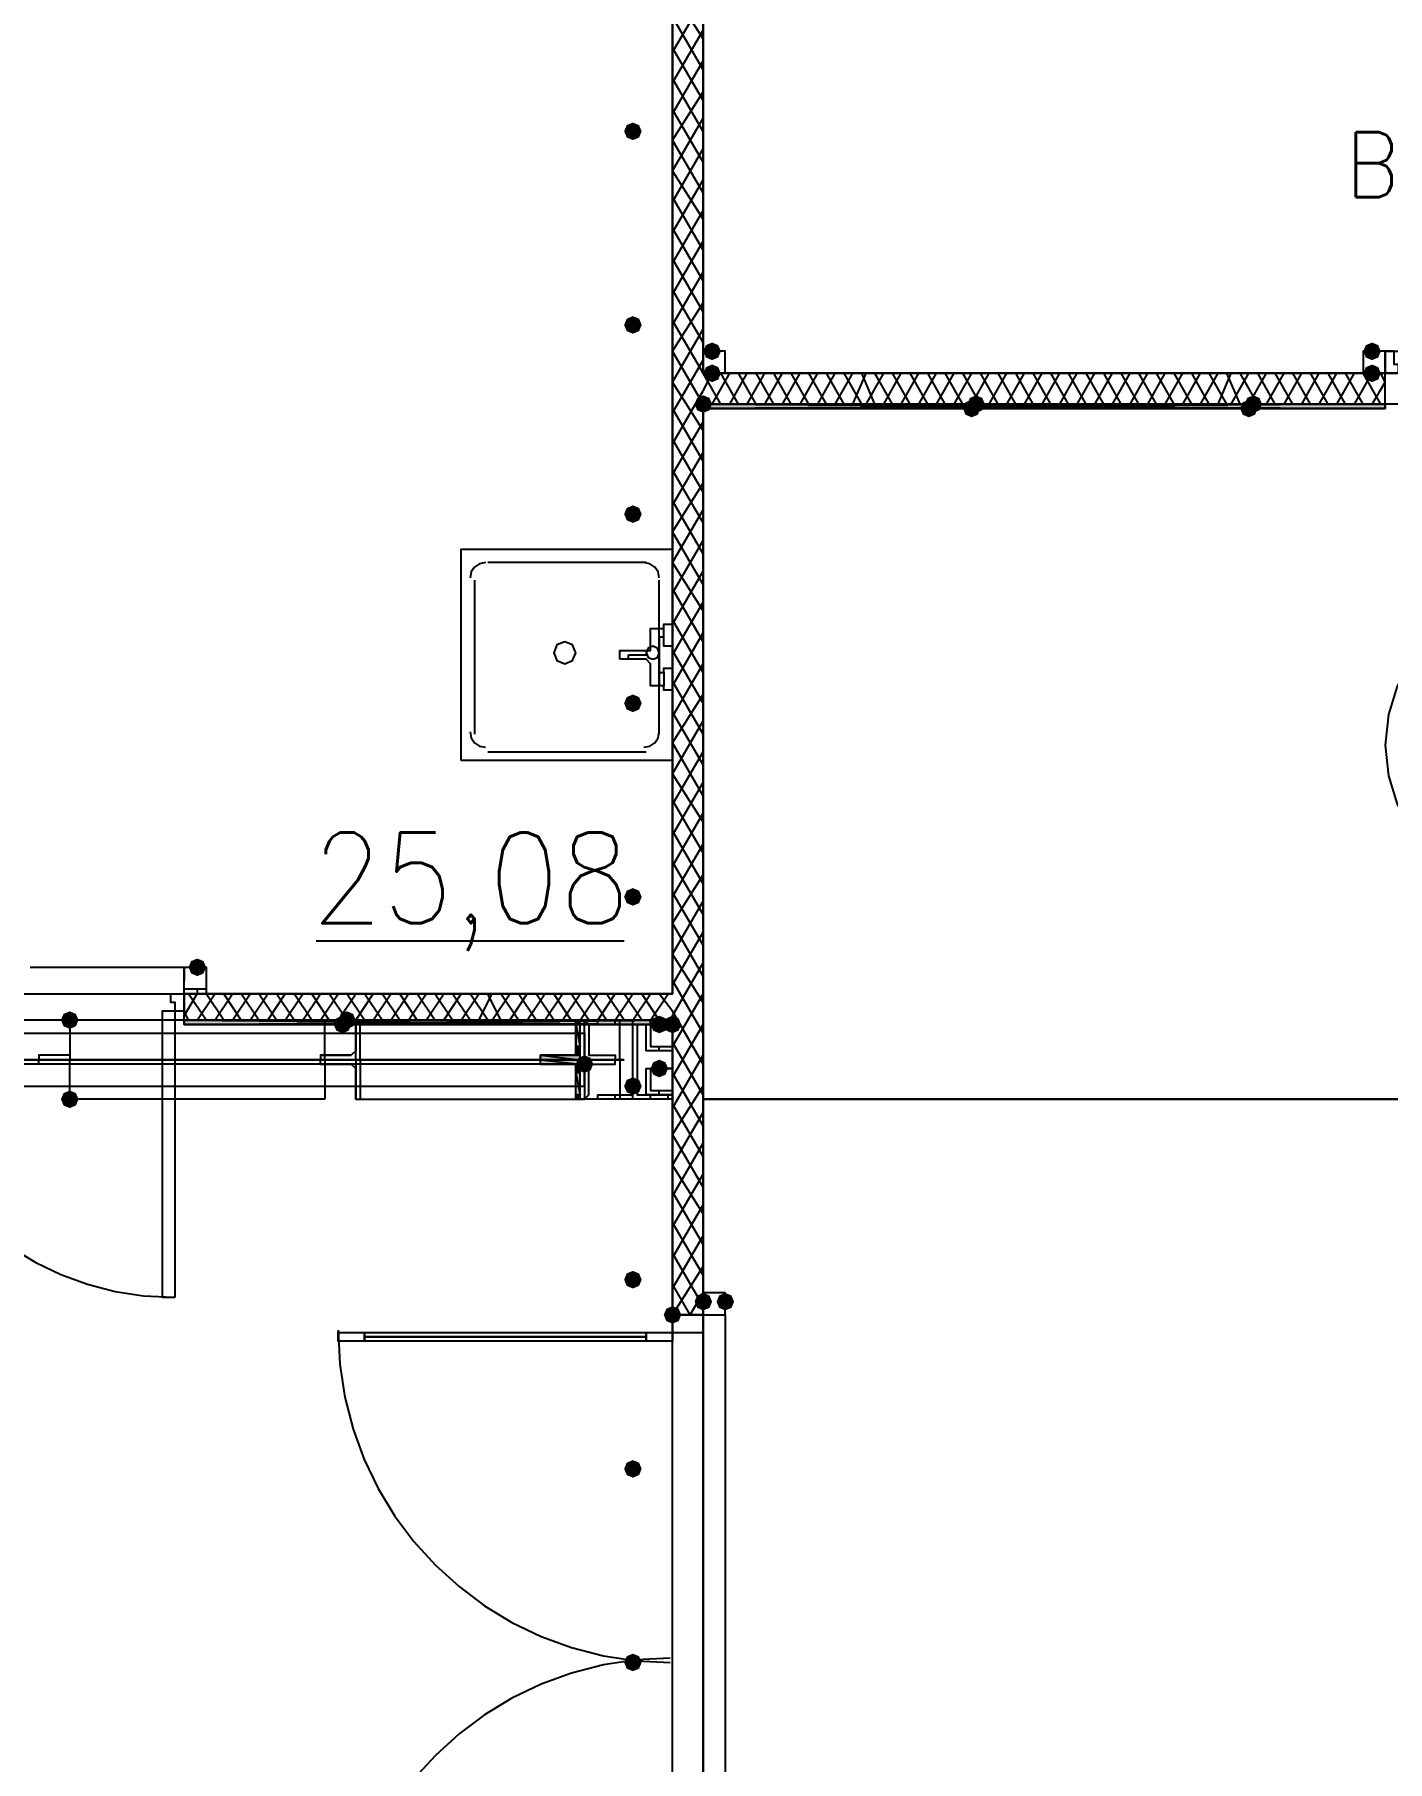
# Model space of a CAD drawing. Header units: millimetres. Extents: x 0 to 420, y 0 to 297.
# Drawn here: x 110.66 to 123.68, y 162.92 to 179.54 of the extents above; entities that cross this region are included whole.
import ezdxf

# ---------------------------------------------------------------- set-up
doc = ezdxf.new("R2010")
doc.units = ezdxf.units.MM
doc.layers.get('0').update_dxf_attribs({"linetype": 'CONTINUOUS'})
doc.styles.get("Standard").update_dxf_attribs({"font": 'STANDARD'})

msp = doc.modelspace()

# ---------------------------------------------------------------- hatches: boundary and pattern name
at = {"true_color": 0x000007}
for points in [[(116.501333, 178.604333), (116.476463, 178.544537), (116.416667, 178.519667), (116.356871, 178.544537), (116.332, 178.604333), (116.356871, 178.664129), (116.416667, 178.689), (116.476462, 178.664129)], [(116.501333, 176.741667), (116.476463, 176.681871), (116.416667, 176.657), (116.356871, 176.681871), (116.332, 176.741667), (116.356871, 176.801462), (116.416667, 176.826333), (116.476462, 176.801463)], [(117.263333, 176.487667), (117.238463, 176.427871), (117.178667, 176.403), (117.118871, 176.427871), (117.094, 176.487667), (117.118871, 176.547462), (117.178667, 176.572333), (117.238462, 176.547463)], [(123.613333, 176.487667), (123.588462, 176.427871), (123.528667, 176.403), (123.468871, 176.427871), (123.444, 176.487667), (123.468871, 176.547462), (123.528667, 176.572333), (123.588462, 176.547463)], [(117.263333, 176.276), (117.238463, 176.216204), (117.178667, 176.191333), (117.118871, 176.216204), (117.094, 176.276), (117.118871, 176.335796), (117.178667, 176.360667), (117.238462, 176.335796)], [(123.613333, 176.276), (123.588462, 176.216204), (123.528667, 176.191333), (123.468871, 176.216204), (123.444, 176.276), (123.468871, 176.335796), (123.528667, 176.360667), (123.588462, 176.335796)], [(117.178667, 175.979667), (117.153796, 175.919871), (117.094, 175.895), (117.034204, 175.919871), (117.009333, 175.979667), (117.034204, 176.039462), (117.094, 176.064333), (117.153796, 176.039463)], [(116.501333, 174.921333), (116.476463, 174.861537), (116.416667, 174.836667), (116.356871, 174.861537), (116.332, 174.921333), (116.356871, 174.981129), (116.416667, 175.006), (116.476462, 174.981129)], [(116.501333, 173.101), (116.476463, 173.041204), (116.416667, 173.016333), (116.356871, 173.041204), (116.332, 173.101), (116.356871, 173.160796), (116.416667, 173.185667), (116.476462, 173.160796)], [(116.501333, 171.238333), (116.476463, 171.178537), (116.416667, 171.153667), (116.356871, 171.178537), (116.332, 171.238333), (116.356871, 171.298129), (116.416667, 171.323), (116.476462, 171.298129)], [(112.310333, 170.561), (112.285463, 170.501204), (112.225667, 170.476333), (112.165871, 170.501204), (112.141, 170.561), (112.165871, 170.620796), (112.225667, 170.645667), (112.285462, 170.620796)], [(111.082667, 170.053), (111.057796, 169.993204), (110.998, 169.968333), (110.938204, 169.993204), (110.913333, 170.053), (110.938204, 170.112796), (110.998, 170.137667), (111.057796, 170.112796)], [(116.755333, 170.010667), (116.730463, 169.950871), (116.670667, 169.926), (116.610871, 169.950871), (116.586, 170.010667), (116.610871, 170.070462), (116.670667, 170.095333), (116.730462, 170.070463)], [(116.035667, 169.629667), (116.010796, 169.569871), (115.951, 169.545), (115.891204, 169.569871), (115.866333, 169.629667), (115.891204, 169.689462), (115.951, 169.714333), (116.010796, 169.689463)], [(116.755333, 169.587333), (116.730463, 169.527537), (116.670667, 169.502667), (116.610871, 169.527537), (116.586, 169.587333), (116.610871, 169.647129), (116.670667, 169.672), (116.730462, 169.647129)], [(116.501333, 169.418), (116.476463, 169.358204), (116.416667, 169.333333), (116.356871, 169.358204), (116.332, 169.418), (116.356871, 169.477796), (116.416667, 169.502667), (116.476462, 169.477796)], [(111.082667, 169.291), (111.057796, 169.231204), (110.998, 169.206333), (110.938204, 169.231204), (110.913333, 169.291), (110.938204, 169.350796), (110.998, 169.375667), (111.057796, 169.350796)], [(116.501333, 167.555333), (116.476463, 167.495537), (116.416667, 167.470667), (116.356871, 167.495537), (116.332, 167.555333), (116.356871, 167.615129), (116.416667, 167.64), (116.476462, 167.615129)], [(117.178667, 167.343667), (117.153796, 167.283871), (117.094, 167.259), (117.034204, 167.283871), (117.009333, 167.343667), (117.034204, 167.403462), (117.094, 167.428333), (117.153796, 167.403463)], [(117.390333, 167.343667), (117.365463, 167.283871), (117.305667, 167.259), (117.245871, 167.283871), (117.221, 167.343667), (117.245871, 167.403462), (117.305667, 167.428333), (117.365462, 167.403463)], [(116.882333, 167.216667), (116.857463, 167.156871), (116.797667, 167.132), (116.737871, 167.156871), (116.713, 167.216667), (116.737871, 167.276462), (116.797667, 167.301333), (116.857462, 167.276463)], [(116.501333, 165.735), (116.476463, 165.675204), (116.416667, 165.650333), (116.356871, 165.675204), (116.332, 165.735), (116.356871, 165.794796), (116.416667, 165.819667), (116.476462, 165.794796)], [(116.501333, 163.872333), (116.476463, 163.812537), (116.416667, 163.787667), (116.356871, 163.812537), (116.332, 163.872333), (116.356871, 163.932129), (116.416667, 163.957), (116.476462, 163.932129)]]:
    msp.add_hatch(color=0, dxfattribs=at).paths.add_polyline_path(points, flags=0)
at = {"true_color": 0x0000fe}
for points in [[(117.178667, 175.979667), (117.153796, 175.919871), (117.094, 175.895), (117.034204, 175.919871), (117.009333, 175.979667), (117.034204, 176.039462), (117.094, 176.064333), (117.153796, 176.039463)], [(117.178667, 175.979667), (117.153796, 175.919871), (117.094, 175.895), (117.034204, 175.919871), (117.009333, 175.979667), (117.034204, 176.039462), (117.094, 176.064333), (117.153796, 176.039463)], [(119.761, 175.937333), (119.736129, 175.877537), (119.676333, 175.852667), (119.616537, 175.877537), (119.591667, 175.937333), (119.616537, 175.997129), (119.676333, 176.022), (119.736129, 175.997129)], [(119.803333, 175.979667), (119.778462, 175.919871), (119.718667, 175.895), (119.658871, 175.919871), (119.634, 175.979667), (119.658871, 176.039462), (119.718667, 176.064333), (119.778462, 176.039463)], [(122.428, 175.937333), (122.403129, 175.877537), (122.343333, 175.852667), (122.283538, 175.877537), (122.258667, 175.937333), (122.283537, 175.997129), (122.343333, 176.022), (122.403129, 175.997129)], [(122.470333, 175.979667), (122.445463, 175.919871), (122.385667, 175.895), (122.325871, 175.919871), (122.301, 175.979667), (122.325871, 176.039462), (122.385667, 176.064333), (122.445462, 176.039463)], [(113.707333, 170.010667), (113.682463, 169.950871), (113.622667, 169.926), (113.562871, 169.950871), (113.538, 170.010667), (113.562871, 170.070462), (113.622667, 170.095333), (113.682462, 170.070463)], [(113.749667, 170.053), (113.724796, 169.993204), (113.665, 169.968333), (113.605204, 169.993204), (113.580333, 170.053), (113.605204, 170.112796), (113.665, 170.137667), (113.724796, 170.112796)], [(116.882333, 170.010667), (116.857463, 169.950871), (116.797667, 169.926), (116.737871, 169.950871), (116.713, 170.010667), (116.737871, 170.070462), (116.797667, 170.095333), (116.857462, 170.070463)], [(116.882333, 170.010667), (116.857463, 169.950871), (116.797667, 169.926), (116.737871, 169.950871), (116.713, 170.010667), (116.737871, 170.070462), (116.797667, 170.095333), (116.857462, 170.070463)]]:
    msp.add_hatch(color=0, dxfattribs=at).paths.add_polyline_path(points, flags=0)
at = {"true_color": 0x000007}
h = msp.add_hatch(color=0, dxfattribs=at)
h.paths.add_polyline_path([(123.655667, 175.979667), (117.094, 175.979667), (123.655667, 175.937333)], flags=0)
h.paths.add_polyline_path([(117.094, 175.979667), (123.655667, 175.937333), (117.094, 175.937333)], flags=0)
h = msp.add_hatch(color=0, dxfattribs=at)
h.paths.add_polyline_path([(116.797667, 170.053), (112.098667, 170.053), (116.797667, 170.010667)], flags=0)
h.paths.add_polyline_path([(112.098667, 170.053), (116.797667, 170.010667), (112.098667, 170.010667)], flags=0)
at = {"true_color": 0x000062}
for points in [[(115.908667, 170.053), (115.866333, 170.053)], [(115.527667, 169.714333), (115.57, 169.714333)], [(115.824, 169.714333), (115.908667, 169.714333)], [(115.527667, 169.629667), (115.57, 169.629667)]]:
    msp.add_hatch(color=0, dxfattribs=at).paths.add_polyline_path(points, flags=0)
h = msp.add_hatch(color=0, dxfattribs=at)
h.paths.add_polyline_path([(115.908667, 170.053), (115.866333, 170.053), (115.908667, 170.010667)], flags=0)
h.paths.add_polyline_path([(115.866333, 170.053), (115.908667, 170.010667), (115.866333, 170.010667)], flags=0)
h = msp.add_hatch(color=0, dxfattribs=at)
h.paths.add_polyline_path([(115.908667, 170.010667), (115.866333, 170.010667), (115.908667, 169.799)], flags=0)
h.paths.add_polyline_path([(115.866333, 170.010667), (115.908667, 169.799), (115.866333, 169.799)], flags=0)
h = msp.add_hatch(color=0, dxfattribs=at)
h.paths.add_polyline_path([(115.527667, 169.714333), (115.57, 169.714333)], flags=0)
h.paths.add_polyline_path([(115.57, 169.714333), (115.527667, 169.714333)], flags=0)
h = msp.add_hatch(color=0, dxfattribs=at)
h.paths.add_polyline_path([(115.527667, 169.714333), (115.908667, 169.714333)], flags=0)
h.paths.add_polyline_path([(115.908667, 169.714333), (115.527667, 169.714333)], flags=0)
h.paths.add_polyline_path([(115.908667, 169.714333), (115.527667, 169.714333)], flags=0)
h.paths.add_polyline_path([(115.527667, 169.714333), (115.908667, 169.714333)], flags=0)
h.paths.add_polyline_path([(115.908667, 169.714333), (115.527667, 169.714333)], flags=0)
h.paths.add_polyline_path([(115.908667, 169.714333), (115.527667, 169.714333)], flags=0)
h = msp.add_hatch(color=0, dxfattribs=at)
h.paths.add_polyline_path([(115.908667, 169.714333), (115.527667, 169.714333), (115.908667, 169.672)], flags=0)
h.paths.add_polyline_path([(115.527667, 169.714333), (115.908667, 169.672), (115.527667, 169.672)], flags=0)
h.paths.add_polyline_path([(115.908667, 169.672), (115.527667, 169.672)], flags=0)
h.paths.add_polyline_path([(115.527667, 169.672), (115.908667, 169.672)], flags=0)
h.paths.add_polyline_path([(115.908667, 169.672), (115.527667, 169.672)], flags=0)
h.paths.add_polyline_path([(115.908667, 169.672), (115.527667, 169.672)], flags=0)
h = msp.add_hatch(color=0, dxfattribs=at)
h.paths.add_polyline_path([(115.527667, 169.672), (115.908667, 169.672)], flags=0)
h.paths.add_polyline_path([(115.908667, 169.672), (115.527667, 169.672)], flags=0)
h.paths.add_polyline_path([(115.908667, 169.672), (115.527667, 169.672)], flags=0)
h.paths.add_polyline_path([(115.527667, 169.672), (115.908667, 169.672)], flags=0)
h = msp.add_hatch(color=0, dxfattribs=at)
h.paths.add_polyline_path([(115.908667, 169.672), (115.527667, 169.672), (115.908667, 169.629667)], flags=0)
h.paths.add_polyline_path([(115.527667, 169.672), (115.908667, 169.629667), (115.527667, 169.629667)], flags=0)
h.paths.add_polyline_path([(115.908667, 169.629667), (115.527667, 169.629667)], flags=0)
h.paths.add_polyline_path([(115.527667, 169.629667), (115.908667, 169.629667)], flags=0)
h.paths.add_polyline_path([(115.908667, 169.629667), (115.527667, 169.629667)], flags=0)
h.paths.add_polyline_path([(115.908667, 169.629667), (115.527667, 169.629667)], flags=0)
h.paths.add_polyline_path([(115.527667, 169.629667), (115.908667, 169.629667)], flags=0)
h.paths.add_polyline_path([(115.908667, 169.629667), (115.527667, 169.629667)], flags=0)
h = msp.add_hatch(color=0, dxfattribs=at)
h.paths.add_polyline_path([(115.908667, 169.714333), (115.866333, 169.714333)], flags=0)
h.paths.add_polyline_path([(115.866333, 169.714333), (115.908667, 169.714333), (115.824, 169.714333)], flags=0)
h.paths.add_polyline_path([(115.908667, 169.714333), (115.824, 169.714333), (115.57, 169.714333)], flags=0)
h = msp.add_hatch(color=0, dxfattribs=at)
h.paths.add_polyline_path([(115.908667, 169.799), (115.866333, 169.799), (115.908667, 169.756667)], flags=0)
h.paths.add_polyline_path([(115.866333, 169.799), (115.908667, 169.756667), (115.866333, 169.756667)], flags=0)
h = msp.add_hatch(color=0, dxfattribs=at)
h.paths.add_polyline_path([(115.908667, 169.756667), (115.866333, 169.756667), (115.908667, 169.714333)], flags=0)
h.paths.add_polyline_path([(115.866333, 169.756667), (115.908667, 169.714333), (115.866333, 169.714333)], flags=0)
h.paths.add_polyline_path([(115.908667, 169.714333), (115.866333, 169.714333)], flags=0)
h.paths.add_polyline_path([(115.866333, 169.714333), (115.908667, 169.714333)], flags=0)
h.paths.add_polyline_path([(115.908667, 169.714333), (115.866333, 169.714333)], flags=0)
h.paths.add_polyline_path([(115.908667, 169.714333), (115.866333, 169.714333)], flags=0)
h = msp.add_hatch(color=0, dxfattribs=at)
h.paths.add_polyline_path([(115.527667, 169.629667), (115.57, 169.629667)], flags=0)
h.paths.add_polyline_path([(115.57, 169.629667), (115.527667, 169.629667)], flags=0)
h = msp.add_hatch(color=0, dxfattribs=at)
h.paths.add_polyline_path([(115.908667, 169.629667), (115.57, 169.629667)], flags=0)
h.paths.add_polyline_path([(115.57, 169.629667), (115.908667, 169.629667), (115.824, 169.629667)], flags=0)
h = msp.add_hatch(color=0, dxfattribs=at)
h.paths.add_polyline_path([(115.908667, 169.629667), (115.824, 169.629667)], flags=0)
h.paths.add_polyline_path([(115.824, 169.629667), (115.908667, 169.629667), (115.866333, 169.629667)], flags=0)
h.paths.add_polyline_path([(115.908667, 169.629667), (115.866333, 169.629667)], flags=0)
h.paths.add_polyline_path([(115.866333, 169.629667), (115.908667, 169.629667)], flags=0)
h.paths.add_polyline_path([(115.908667, 169.629667), (115.866333, 169.629667)], flags=0)
h.paths.add_polyline_path([(115.908667, 169.629667), (115.866333, 169.629667)], flags=0)
h = msp.add_hatch(color=0, dxfattribs=at)
h.paths.add_polyline_path([(115.908667, 169.629667), (115.866333, 169.629667), (115.908667, 169.587333)], flags=0)
h.paths.add_polyline_path([(115.866333, 169.629667), (115.908667, 169.587333), (115.866333, 169.587333)], flags=0)
h = msp.add_hatch(color=0, dxfattribs=at)
h.paths.add_polyline_path([(115.908667, 169.587333), (115.866333, 169.587333), (115.908667, 169.545)], flags=0)
h.paths.add_polyline_path([(115.866333, 169.587333), (115.908667, 169.545), (115.866333, 169.545)], flags=0)
h = msp.add_hatch(color=0, dxfattribs=at)
h.paths.add_polyline_path([(115.908667, 169.545), (115.866333, 169.545), (115.908667, 169.333333)], flags=0)
h.paths.add_polyline_path([(115.866333, 169.545), (115.908667, 169.333333), (115.866333, 169.333333)], flags=0)
h = msp.add_hatch(color=0, dxfattribs=at)
h.paths.add_polyline_path([(115.908667, 169.333333), (115.866333, 169.333333), (115.908667, 169.291)], flags=0)
h.paths.add_polyline_path([(115.866333, 169.333333), (115.908667, 169.291), (115.866333, 169.291)], flags=0)
h.paths.add_polyline_path([(115.908667, 169.291), (115.866333, 169.291)], flags=0)
h.paths.add_polyline_path([(115.866333, 169.291), (115.908667, 169.291)], flags=0)
h.paths.add_polyline_path([(115.908667, 169.291), (115.866333, 169.291)], flags=0)
h.paths.add_polyline_path([(115.908667, 169.291), (115.866333, 169.291)], flags=0)

# ---------------------------------------------------------------- linework, layer by layer
at = {"color": 0, "true_color": 0x000098}
msp.add_lwpolyline([(116.797667, 187.409667), (104.478667, 187.409667), (104.478667, 170.307), (116.797667, 170.307)], close=True, dxfattribs=at)
at = {"color": 0, "true_color": 0x000007}
for points in [[(116.797667, 187.409667), (116.797667, 170.307)], [(117.094, 176.276), (117.094, 187.409667)], [(117.094, 179.493333), (116.797667, 179.959)], [(116.797667, 179.366333), (117.094, 179.874333)], [(117.094, 179.197), (116.797667, 179.705)], [(116.797667, 179.07), (117.094, 179.578)], [(117.094, 178.900667), (116.797667, 179.408667)], [(116.797667, 178.773667), (117.094, 179.281667)], [(117.094, 178.604333), (116.797667, 179.112333)], [(116.797667, 178.519667), (117.094, 178.985333)], [(117.094, 178.308), (116.797667, 178.816)], [(116.797667, 178.223333), (117.094, 178.731333)], [(117.094, 178.011667), (116.797667, 178.519667)], [(116.797667, 177.927), (117.094, 178.435)], [(117.094, 177.757667), (116.797667, 178.223333)], [(116.797667, 177.630667), (117.094, 178.138667)], [(117.094, 177.461333), (116.797667, 177.969333)], [(116.797667, 177.334333), (117.094, 177.842333)], [(117.094, 177.165), (116.797667, 177.673)], [(116.797667, 177.038), (117.094, 177.546)], [(117.094, 176.868667), (116.797667, 177.376667)], [(116.797667, 176.741667), (117.094, 177.249667)], [(117.094, 176.572333), (116.797667, 177.080333)], [(116.797667, 176.487667), (117.094, 176.953333)], [(117.094, 176.276), (116.797667, 176.784)], [(116.797667, 176.191333), (117.094, 176.699333)], [(117.094, 175.979667), (116.797667, 176.487667)], [(123.655667, 176.403), (123.655667, 176.487667), (125.137333, 176.487667)], [(116.797667, 175.895), (117.094, 176.403)], [(125.137333, 176.276), (123.655667, 176.276), (123.655667, 176.403)], [(117.094, 175.725667), (116.797667, 176.191333)], [(117.094, 176.106667), (117.178667, 176.276)], [(117.263333, 175.979667), (117.094, 176.276)], [(123.655667, 176.276), (117.094, 176.276)], [(117.178667, 175.979667), (117.348, 176.276)], [(117.432667, 175.979667), (117.263333, 176.276)], [(117.348, 175.979667), (117.517333, 176.276)], [(117.602, 175.979667), (117.432667, 176.276)], [(117.517333, 175.979667), (117.686667, 176.276)], [(117.771333, 175.979667), (117.602, 176.276)], [(117.686667, 175.979667), (117.856, 176.276)], [(117.940667, 175.979667), (117.771333, 176.276)], [(117.856, 175.979667), (118.025333, 176.276)], [(118.11, 175.979667), (117.940667, 176.276)], [(118.025333, 175.979667), (118.194667, 176.276)], [(118.279333, 175.979667), (118.11, 176.276)], [(118.194667, 175.979667), (118.364, 176.276)], [(118.448667, 175.979667), (118.279333, 176.276)], [(118.364, 175.979667), (118.533333, 176.276)], [(118.618, 175.979667), (118.448667, 176.276)], [(118.533333, 175.979667), (118.660333, 176.276)], [(118.745, 175.979667), (118.618, 176.276)], [(118.660333, 175.979667), (118.829667, 176.276)], [(118.914333, 175.979667), (118.745, 176.276)], [(118.829667, 175.979667), (118.999, 176.276)], [(119.083667, 175.979667), (118.914333, 176.276)], [(118.999, 175.979667), (119.168333, 176.276)], [(119.253, 175.979667), (119.083667, 176.276)], [(119.168333, 175.979667), (119.337667, 176.276)], [(119.422333, 175.979667), (119.253, 176.276)], [(119.337667, 175.979667), (119.507, 176.276)], [(119.591667, 175.979667), (119.422333, 176.276)], [(119.507, 175.979667), (119.676333, 176.276)], [(119.761, 175.979667), (119.591667, 176.276)], [(119.676333, 175.979667), (119.845667, 176.276)], [(119.930333, 175.979667), (119.761, 176.276)], [(119.845667, 175.979667), (120.015, 176.276)], [(120.099667, 175.979667), (119.930333, 176.276)], [(120.015, 175.979667), (120.184333, 176.276)], [(120.269, 175.979667), (120.099667, 176.276)], [(120.184333, 175.979667), (120.353667, 176.276)], [(120.438333, 175.979667), (120.269, 176.276)], [(120.353667, 175.979667), (120.523, 176.276)], [(120.607667, 175.979667), (120.438333, 176.276)], [(120.523, 175.979667), (120.692333, 176.276)], [(120.777, 175.979667), (120.607667, 176.276)], [(120.692333, 175.979667), (120.861667, 176.276)], [(120.946333, 175.979667), (120.777, 176.276)], [(120.861667, 175.979667), (121.031, 176.276)], [(121.115667, 175.979667), (120.946333, 176.276)], [(121.031, 175.979667), (121.200333, 176.276)], [(121.285, 175.979667), (121.115667, 176.276)], [(121.200333, 175.979667), (121.369667, 176.276)], [(121.454333, 175.979667), (121.285, 176.276)], [(121.369667, 175.979667), (121.539, 176.276)], [(121.623667, 175.979667), (121.454333, 176.276)], [(121.539, 175.979667), (121.708333, 176.276)], [(121.793, 175.979667), (121.623667, 176.276)], [(121.708333, 175.979667), (121.877667, 176.276)], [(121.962333, 175.979667), (121.793, 176.276)], [(121.877667, 175.979667), (122.047, 176.276)], [(122.131667, 175.979667), (121.962333, 176.276)], [(122.047, 175.979667), (122.174, 176.276)], [(122.258667, 175.979667), (122.131667, 176.276)], [(122.174, 175.979667), (122.343333, 176.276)], [(122.428, 175.979667), (122.258667, 176.276)], [(122.343333, 175.979667), (122.512667, 176.276)], [(122.597333, 175.979667), (122.428, 176.276)], [(122.512667, 175.979667), (122.682, 176.276)], [(122.766667, 175.979667), (122.597333, 176.276)], [(122.682, 175.979667), (122.851333, 176.276)], [(122.936, 175.979667), (122.766667, 176.276)], [(122.851333, 175.979667), (123.020667, 176.276)], [(123.105333, 175.979667), (122.936, 176.276)], [(123.020667, 175.979667), (123.19, 176.276)], [(123.274667, 175.979667), (123.105333, 176.276)], [(123.19, 175.979667), (123.359333, 176.276)], [(123.444, 175.979667), (123.274667, 176.276)], [(123.359333, 175.979667), (123.528667, 176.276)], [(123.613333, 175.979667), (123.444, 176.276)], [(123.528667, 175.979667), (123.655667, 176.191333)], [(123.655667, 176.191333), (123.613333, 176.276)], [(123.655667, 175.979667), (123.655667, 176.276)], [(123.655667, 175.979667), (123.655667, 176.276)], [(116.797667, 175.598667), (117.094, 176.106667)], [(123.655667, 175.979667), (117.094, 175.979667), (123.655667, 175.979667), (117.094, 175.937333)], [(117.094, 167.216667), (117.094, 175.979667)], [(117.094, 175.979667), (123.655667, 175.979667)], [(117.094, 175.429333), (116.797667, 175.937333)], [(116.797667, 175.302333), (117.094, 175.810333)], [(117.094, 175.133), (116.797667, 175.641)], [(116.797667, 175.006), (117.094, 175.514)], [(117.094, 174.836667), (116.797667, 175.344667)], [(116.797667, 174.752), (117.094, 175.217667)], [(117.094, 174.540333), (116.797667, 175.048333)], [(116.797667, 174.455667), (117.094, 174.963667)], [(117.094, 174.244), (116.797667, 174.752)], [(116.797667, 174.159333), (117.094, 174.667333)], [(114.9985, 174.455667), (114.940827, 174.444023), (114.89373, 174.41227), (114.861977, 174.365173), (114.850333, 174.3075)], [(116.543667, 174.455667), (115.019667, 174.455667)], [(116.670667, 174.3075), (116.659023, 174.365173), (116.62727, 174.41227), (116.580173, 174.444023), (116.5225, 174.455667)], [(117.094, 173.99), (116.797667, 174.455667)], [(116.797667, 173.863), (117.094, 174.371)], [(114.892667, 174.286333), (114.892667, 172.804667)], [(116.670667, 172.804667), (116.670667, 174.286333)], [(117.094, 173.693667), (116.797667, 174.201667)], [(126.576667, 172.698833), (126.546995, 172.993175), (126.461893, 173.267326), (126.327236, 173.515413), (126.148896, 173.731563), (125.932746, 173.909903), (125.684659, 174.04456), (125.410508, 174.129661), (125.116167, 174.159333), (124.821825, 174.129661), (124.547674, 174.04456), (124.299587, 173.909903), (124.083437, 173.731563), (123.905097, 173.515413), (123.77044, 173.267326), (123.685339, 172.993175), (123.655667, 172.698833)], [(116.797667, 173.566667), (117.094, 174.074667)], [(116.670667, 173.736), (116.670667, 173.820667)], [(116.713, 173.736), (116.713, 173.820667)], [(117.094, 173.397333), (116.797667, 173.905333)], [(116.797667, 173.270333), (117.094, 173.778333)], [(116.374333, 173.566667), (116.543667, 173.566667)], [(116.543667, 173.524333), (116.374333, 173.524333), (116.374333, 173.566667)], [(117.094, 173.101), (116.797667, 173.609)], [(116.797667, 172.974), (117.094, 173.482)], [(116.670667, 173.397333), (116.670667, 173.270333)], [(116.713, 173.397333), (116.713, 173.270333)], [(117.094, 172.804667), (116.797667, 173.312667)], [(116.797667, 172.72), (117.094, 173.185667)], [(117.094, 172.508333), (116.797667, 173.016333)], [(114.850333, 172.825833), (114.861977, 172.76816), (114.89373, 172.721064), (114.940827, 172.68931), (114.9985, 172.677667)], [(116.5225, 172.677667), (116.580173, 172.68931), (116.62727, 172.721064), (116.659023, 172.76816), (116.670667, 172.825833)], [(116.797667, 172.423667), (117.094, 172.931667)], [(117.094, 172.212), (116.797667, 172.72)], [(123.655667, 172.698833), (123.685339, 172.404492), (123.77044, 172.130341), (123.905097, 171.882254), (124.083437, 171.666104), (124.299587, 171.487764), (124.547674, 171.353107), (124.821825, 171.268005), (125.116167, 171.238333), (125.410508, 171.268005), (125.684659, 171.353107), (125.932746, 171.487764), (126.148896, 171.666104), (126.327236, 171.882254), (126.461893, 172.130341), (126.546995, 172.404492), (126.576667, 172.698833)], [(115.019667, 172.635333), (116.543667, 172.635333)], [(116.797667, 172.127333), (117.094, 172.635333)], [(117.094, 171.958), (116.797667, 172.423667)], [(116.797667, 171.831), (117.094, 172.339)], [(117.094, 171.661667), (116.797667, 172.169667)], [(116.797667, 171.534667), (117.094, 172.042667)], [(117.094, 171.365333), (116.797667, 171.873333)], [(116.797667, 171.238333), (117.094, 171.746333)], [(117.094, 171.069), (116.797667, 171.577)], [(116.797667, 170.984333), (117.094, 171.45)], [(117.094, 170.772667), (116.797667, 171.280667)], [(116.797667, 170.688), (117.094, 171.196)], [(117.094, 170.476333), (116.797667, 170.984333)], [(113.368667, 170.815), (116.332, 170.815)], [(116.797667, 170.391667), (117.094, 170.899667)], [(117.094, 170.222333), (116.797667, 170.688)], [(110.617, 170.561), (112.098667, 170.561), (112.310333, 170.561), (112.310333, 170.349333), (112.098667, 170.349333), (112.098667, 170.561), (112.310333, 170.561), (112.310333, 170.307), (112.098667, 170.307), (112.098667, 170.561), (112.098667, 170.434)], [(116.797667, 170.095333), (117.094, 170.603333)], [(110.617, 170.307), (112.098667, 170.307), (112.098667, 170.434)], [(112.225667, 170.349333), (112.225667, 170.307)], [(117.094, 169.926), (116.797667, 170.434)], [(109.22, 170.158833), (109.234316, 169.875327), (109.276334, 169.600011), (109.344661, 169.334278), (109.437903, 169.079521), (109.554666, 168.837136), (109.693556, 168.608516), (109.85318, 168.395054), (110.032144, 168.198144), (110.229054, 168.01918), (110.442516, 167.859556), (110.671136, 167.720666), (110.913521, 167.603903), (111.168278, 167.510661), (111.434011, 167.442334), (111.709327, 167.400316), (111.992833, 167.386)], [(112.098667, 170.095333), (112.225667, 170.307)], [(112.098667, 170.053), (112.098667, 170.137667), (112.098667, 170.307)], [(116.797667, 170.307), (112.098667, 170.307)], [(112.310333, 170.053), (112.141, 170.307)], [(112.225667, 170.053), (112.395, 170.307)], [(112.479667, 170.053), (112.310333, 170.307)], [(112.395, 170.053), (112.564333, 170.307)], [(112.649, 170.053), (112.479667, 170.307)], [(112.564333, 170.053), (112.733667, 170.307)], [(112.818333, 170.053), (112.649, 170.307)], [(112.733667, 170.053), (112.903, 170.307)], [(112.987667, 170.053), (112.818333, 170.307)], [(112.903, 170.053), (113.072333, 170.307)], [(113.157, 170.053), (112.987667, 170.307)], [(113.072333, 170.053), (113.241667, 170.307)], [(113.326333, 170.053), (113.157, 170.307)], [(113.241667, 170.053), (113.411, 170.307)], [(113.495667, 170.053), (113.326333, 170.307)], [(113.411, 170.053), (113.580333, 170.307)], [(113.665, 170.053), (113.495667, 170.307)], [(113.580333, 170.053), (113.749667, 170.307)], [(113.834333, 170.053), (113.665, 170.307)], [(113.749667, 170.053), (113.919, 170.307)], [(114.003667, 170.053), (113.834333, 170.307)], [(113.919, 170.053), (114.088333, 170.307)], [(114.173, 170.053), (114.003667, 170.307)], [(114.088333, 170.053), (114.257667, 170.307)], [(114.342333, 170.053), (114.173, 170.307)], [(114.257667, 170.053), (114.427, 170.307)], [(114.511667, 170.053), (114.342333, 170.307)], [(114.427, 170.053), (114.596333, 170.307)], [(114.681, 170.053), (114.511667, 170.307)], [(114.596333, 170.053), (114.765667, 170.307)], [(114.850333, 170.053), (114.681, 170.307)], [(114.765667, 170.053), (114.935, 170.307)], [(115.019667, 170.053), (114.850333, 170.307)], [(114.935, 170.053), (115.062, 170.307)], [(115.146667, 170.053), (115.019667, 170.307)], [(115.062, 170.053), (115.231333, 170.307)], [(115.316, 170.053), (115.146667, 170.307)], [(115.231333, 170.053), (115.400667, 170.307)], [(115.485333, 170.053), (115.316, 170.307)], [(115.400667, 170.053), (115.57, 170.307)], [(115.654667, 170.053), (115.485333, 170.307)], [(115.57, 170.053), (115.739333, 170.307)], [(115.824, 170.053), (115.654667, 170.307)], [(115.739333, 170.053), (115.908667, 170.307)], [(115.993333, 170.053), (115.824, 170.307)], [(115.908667, 170.053), (116.078, 170.307)], [(116.162667, 170.053), (115.993333, 170.307)], [(116.078, 170.053), (116.247333, 170.307)], [(116.332, 170.053), (116.162667, 170.307)], [(116.247333, 170.053), (116.416667, 170.307)], [(116.501333, 170.053), (116.332, 170.307)], [(116.416667, 170.053), (116.586, 170.307)], [(116.670667, 170.053), (116.501333, 170.307)], [(116.586, 170.053), (116.755333, 170.307)], [(116.797667, 170.137667), (116.670667, 170.307)], [(116.797667, 169.799), (117.094, 170.307)], [(110.998, 170.053), (110.998, 170.010667), (110.998, 169.756667), (110.998, 169.714333), (110.955667, 169.714333), (110.744, 169.714333), (110.701667, 169.714333), (110.701667, 169.672)], [(112.141, 170.053), (112.098667, 170.137667)], [(112.098667, 170.053), (112.098667, 170.137667)], [(112.098667, 170.010667), (116.797667, 170.010667), (112.098667, 170.010667), (116.797667, 170.053)], [(112.098667, 170.053), (116.797667, 170.053)], [(113.749667, 169.672), (113.749667, 170.053), (113.749667, 170.010667), (113.749667, 169.756667), (113.707333, 169.714333)], [(113.749667, 170.053), (115.908667, 170.053)], [(115.951, 169.672), (115.951, 170.053), (115.993333, 170.010667), (115.993333, 169.756667), (115.993333, 169.714333), (116.247333, 169.714333), (116.247333, 169.672), (115.951, 169.672), (113.792, 169.672), (113.792, 170.053), (115.951, 170.053)], [(115.908667, 169.672), (116.289667, 169.672), (116.289667, 170.053), (115.908667, 170.053)], [(116.078, 170.010667), (116.078, 170.053)], [(116.247333, 170.010667), (116.247333, 170.053)], [(116.416667, 169.291), (116.416667, 170.053)], [(116.586, 170.010667), (116.586, 170.053)], [(116.755333, 170.053), (116.797667, 170.095333)], [(116.755333, 170.010667), (116.755333, 170.053)], [(117.094, 169.629667), (116.797667, 170.137667)], [(116.797667, 170.053), (116.797667, 167.216667)], [(116.797667, 169.502667), (117.094, 170.010667)], [(105.325333, 169.926), (105.325333, 169.672), (105.325333, 169.714333), (105.325333, 169.926), (115.951, 169.926), (115.951, 169.672), (105.325333, 169.672), (105.325333, 169.714333)], [(117.094, 169.333333), (116.797667, 169.841333)], [(115.951, 169.629667), (115.951, 169.672), (115.951, 169.629667), (105.325333, 169.629667), (105.325333, 169.672), (115.951, 169.672)], [(110.701667, 169.672), (110.998, 169.672)], [(110.998, 169.291), (110.998, 169.333333), (110.998, 169.587333), (110.998, 169.629667), (110.955667, 169.629667), (110.744, 169.629667), (110.701667, 169.629667), (110.701667, 169.672)], [(110.701667, 169.672), (110.998, 169.672)], [(113.411, 169.714333), (113.411, 169.672)], [(113.411, 169.672), (113.749667, 169.672)], [(113.411, 169.629667), (113.411, 169.672)], [(113.411, 169.672), (113.749667, 169.672)], [(113.749667, 169.672), (113.749667, 169.291), (113.749667, 169.333333), (113.749667, 169.587333), (113.707333, 169.629667)], [(113.749667, 169.672), (115.908667, 169.672)], [(113.749667, 169.672), (115.908667, 169.672)], [(115.951, 169.672), (115.951, 169.291), (115.993333, 169.333333), (115.993333, 169.587333), (115.993333, 169.629667), (116.247333, 169.629667), (116.247333, 169.672), (115.951, 169.672), (113.792, 169.672), (113.792, 169.291), (115.951, 169.291)], [(115.527667, 169.714333), (115.824, 169.714333)], [(115.908667, 169.672), (116.289667, 169.672), (116.289667, 169.291), (115.908667, 169.291)], [(116.670667, 169.756667), (116.670667, 169.799)], [(116.797667, 169.206333), (117.094, 169.714333)], [(105.325333, 169.629667), (105.325333, 169.460333), (105.325333, 169.418), (115.951, 169.418), (115.951, 169.460333), (115.951, 169.629667), (115.951, 169.418)], [(115.527667, 169.629667), (115.824, 169.629667)], [(117.094, 169.037), (116.797667, 169.545)], [(116.078, 169.291), (116.078, 169.333333)], [(116.247333, 169.291), (116.247333, 169.333333)], [(116.586, 169.291), (116.586, 169.333333)], [(116.670667, 169.333333), (116.670667, 169.375667)], [(116.755333, 169.291), (116.755333, 169.333333)], [(116.797667, 168.952333), (117.094, 169.418)], [(113.749667, 169.291), (115.908667, 169.291)], [(117.094, 168.740667), (116.797667, 169.248667)], [(116.797667, 168.656), (117.094, 169.164)], [(117.094, 168.444333), (116.797667, 168.952333)], [(116.797667, 168.359667), (117.094, 168.867667)], [(117.094, 168.190333), (116.797667, 168.656)], [(116.797667, 168.063333), (117.094, 168.571333)], [(117.094, 167.894), (116.797667, 168.402)], [(116.797667, 167.767), (117.094, 168.275)], [(117.094, 167.597667), (116.797667, 168.105667)], [(116.797667, 167.470667), (117.094, 167.978667)], [(117.094, 167.301333), (116.797667, 167.809333)], [(116.797667, 167.216667), (117.094, 167.682333)], [(116.967, 167.216667), (116.797667, 167.513)], [(116.967, 167.216667), (117.094, 167.428333)], [(117.094, 167.216667), (116.797667, 167.216667)], [(117.094, 163.872333), (117.094, 167.216667), (117.178667, 167.216667)], [(117.178667, 167.216667), (117.305667, 167.216667), (117.305667, 163.872333)], [(113.580333, 167.0685), (113.596835, 166.741711), (113.645268, 166.424361), (113.724027, 166.118058), (113.831504, 165.824408), (113.966093, 165.545017), (114.126188, 165.281493), (114.310182, 165.035441), (114.516469, 164.808469), (114.743441, 164.602182), (114.989493, 164.418188), (115.253017, 164.258093), (115.532408, 164.123504), (115.826058, 164.016027), (116.132361, 163.937268), (116.449711, 163.888835), (116.7765, 163.872333)], [(113.834333, 167.005), (116.543667, 167.005)], [(116.7765, 163.914667), (116.449711, 163.898165), (116.132361, 163.849732), (115.826058, 163.770973), (115.532408, 163.663496), (115.253017, 163.528907), (114.989493, 163.368812), (114.743441, 163.184818), (114.516469, 162.978531), (114.310182, 162.751559), (114.126188, 162.505507), (113.966093, 162.241983), (113.831504, 161.962592), (113.724027, 161.668942), (113.645268, 161.362639), (113.596835, 161.045289), (113.580333, 160.7185)], [(117.178667, 160.528), (117.094, 160.528), (117.094, 163.872333)], [(117.305667, 163.872333), (117.305667, 160.528), (117.178667, 160.528)]]:
    msp.add_lwpolyline(points, dxfattribs=at)
for points in [[(133.688667, 176.276), (133.688667, 187.409667), (117.094, 187.409667), (117.094, 176.276)], [(117.094, 176.276), (117.305667, 176.276), (117.305667, 176.487667), (117.094, 176.487667), (117.094, 176.276), (117.305667, 176.276), (117.305667, 176.487667), (117.094, 176.487667)], [(123.444, 176.276), (123.655667, 176.276), (123.655667, 176.487667), (123.444, 176.487667), (123.444, 176.276), (123.655667, 176.276), (123.655667, 176.487667), (123.444, 176.487667)], [(123.782667, 176.276), (123.782667, 176.360667), (123.740333, 176.360667), (123.740333, 176.487667), (123.655667, 176.487667), (123.655667, 176.276)], [(123.655667, 175.979667), (117.094, 175.979667), (123.655667, 175.937333)], [(117.094, 175.979667), (123.655667, 175.937333), (117.094, 175.937333)], [(123.655667, 175.979667), (123.655667, 175.937333), (117.094, 175.937333), (117.094, 175.979667), (123.655667, 175.979667), (117.094, 175.979667), (117.094, 175.937333), (123.655667, 175.937333)], [(114.765667, 172.550667), (114.765667, 174.582667), (116.797667, 174.582667), (116.797667, 172.550667)], [(116.289667, 173.524333), (116.289667, 173.609), (116.416667, 173.609), (116.459, 173.609), (116.543667, 173.609), (116.586, 173.609), (116.586, 173.820667), (116.713, 173.820667), (116.713, 173.863), (116.797667, 173.863), (116.797667, 173.651333), (116.713, 173.651333), (116.713, 173.736), (116.670667, 173.736), (116.670667, 173.397333), (116.713, 173.397333), (116.713, 173.439667), (116.797667, 173.439667), (116.797667, 173.228), (116.713, 173.228), (116.713, 173.270333), (116.586, 173.270333), (116.586, 173.482), (116.543667, 173.524333)], [(115.866333, 173.587833), (115.835335, 173.662669), (115.7605, 173.693667), (115.685665, 173.662669), (115.654667, 173.587833), (115.685665, 173.512998), (115.7605, 173.482), (115.835335, 173.512998)], [(116.670667, 173.587833), (116.652068, 173.632735), (116.607167, 173.651333), (116.562265, 173.632735), (116.543667, 173.587833), (116.562265, 173.542932), (116.607167, 173.524333), (116.652068, 173.542932)], [(112.098667, 170.307), (112.098667, 170.137667), (112.014, 170.137667), (112.014, 170.222333), (111.971667, 170.222333), (111.971667, 170.307)], [(112.098667, 170.307), (112.098667, 170.137667)], [(113.453333, 170.053), (110.998, 170.053), (110.998, 169.672), (113.453333, 169.672)], [(112.014, 167.386), (112.014, 170.137667), (111.887, 170.137667), (111.887, 167.386)], [(116.797667, 170.053), (112.098667, 170.053), (116.797667, 170.010667)], [(112.098667, 170.053), (116.797667, 170.010667), (112.098667, 170.010667)], [(112.098667, 170.010667), (112.098667, 170.053), (116.797667, 170.053), (116.797667, 170.010667), (112.098667, 170.010667), (116.797667, 170.010667), (116.797667, 170.053), (112.098667, 170.053)], [(116.797667, 169.291), (116.078, 169.291), (116.078, 169.333333), (116.416667, 169.333333), (116.416667, 170.010667), (116.078, 170.010667), (116.078, 170.053), (116.797667, 170.053), (116.797667, 170.010667), (116.459, 170.010667), (116.459, 169.333333), (116.797667, 169.333333)], [(116.797667, 169.756667), (116.543667, 169.756667), (116.543667, 170.010667), (116.797667, 170.010667)], [(116.797667, 169.799), (116.797667, 170.010667), (116.586, 170.010667), (116.586, 169.799)], [(113.453333, 169.291), (110.998, 169.291), (110.998, 169.672), (113.453333, 169.672)], [(113.707333, 169.714333), (113.411, 169.714333)], [(116.332, 169.672), (115.612333, 169.672)], [(113.707333, 169.629667), (113.411, 169.629667)], [(116.797667, 169.333333), (116.543667, 169.333333), (116.543667, 169.587333), (116.797667, 169.587333)], [(116.797667, 169.375667), (116.797667, 169.587333), (116.586, 169.587333), (116.586, 169.375667)], [(117.305667, 167.216667), (117.305667, 167.428333), (117.094, 167.428333), (117.094, 167.216667), (117.305667, 167.216667), (117.305667, 167.428333), (117.094, 167.428333), (117.094, 167.216667)], [(117.094, 167.216667), (116.797667, 167.216667), (116.797667, 167.047333), (117.094, 167.047333)], [(116.797667, 167.216667), (117.094, 167.216667)], [(113.580333, 167.047333), (113.834333, 167.047333), (113.834333, 166.962667), (113.580333, 166.962667)], [(113.834333, 167.047333), (116.543667, 167.047333), (116.543667, 167.005), (113.834333, 167.005)], [(113.834333, 167.005), (116.543667, 167.005), (116.543667, 166.962667), (113.834333, 166.962667)], [(116.797667, 166.962667), (116.543667, 166.962667), (116.543667, 167.047333), (116.797667, 167.047333)]]:
    msp.add_lwpolyline(points, close=True, dxfattribs=at)
at = {"color": 0, "true_color": 0x0000ab}
msp.add_lwpolyline([(117.094, 169.291), (133.688667, 169.291), (133.688667, 175.979667), (117.094, 175.979667)], close=True, dxfattribs=at)
at = {"color": 0, "true_color": 0x000008}
for points in [[(116.797667, 157.734), (116.797667, 170.053), (104.478667, 170.053), (104.478667, 157.734)], [(238.548333, 158.453667), (238.548333, 169.291), (117.094, 169.291), (117.094, 158.453667)]]:
    msp.add_lwpolyline(points, close=True, dxfattribs=at)
at = {"color": 0, "true_color": 0x000062}
for points in [[(115.908667, 169.291), (115.908667, 169.672), (115.527667, 169.672), (115.908667, 169.672), (115.908667, 170.053)], [(115.908667, 170.053), (115.866333, 170.053), (115.866333, 170.010667), (115.866333, 169.799), (115.866333, 169.756667), (115.866333, 169.714333), (115.824, 169.714333), (115.57, 169.714333), (115.527667, 169.714333), (115.527667, 169.672)], [(115.908667, 169.291), (115.866333, 169.291), (115.866333, 169.333333), (115.866333, 169.545), (115.866333, 169.587333), (115.866333, 169.629667), (115.824, 169.629667), (115.57, 169.629667), (115.527667, 169.629667), (115.527667, 169.672)]]:
    msp.add_lwpolyline(points, dxfattribs=at)
for points in [[(115.908667, 170.053), (115.866333, 170.053)], [(115.866333, 170.053), (115.908667, 170.053)], [(115.908667, 170.053), (115.866333, 170.053)], [(115.908667, 170.053), (115.866333, 170.053), (115.908667, 170.010667)], [(115.866333, 170.053), (115.908667, 170.010667), (115.866333, 170.010667)], [(115.908667, 170.010667), (115.866333, 170.010667), (115.908667, 169.799)], [(115.866333, 170.010667), (115.908667, 169.799), (115.866333, 169.799)], [(115.527667, 169.714333), (115.57, 169.714333)], [(115.527667, 169.714333), (115.57, 169.714333)], [(115.57, 169.714333), (115.527667, 169.714333)], [(115.527667, 169.714333), (115.908667, 169.714333)], [(115.908667, 169.714333), (115.527667, 169.714333)], [(115.908667, 169.714333), (115.527667, 169.714333)], [(115.527667, 169.714333), (115.908667, 169.714333)], [(115.908667, 169.714333), (115.527667, 169.714333)], [(115.908667, 169.714333), (115.527667, 169.714333)], [(115.908667, 169.714333), (115.527667, 169.714333), (115.908667, 169.672)], [(115.527667, 169.714333), (115.908667, 169.672), (115.527667, 169.672)], [(115.527667, 169.672), (115.908667, 169.672)], [(115.908667, 169.672), (115.527667, 169.672)], [(115.908667, 169.672), (115.527667, 169.672)], [(115.527667, 169.672), (115.908667, 169.672)], [(115.908667, 169.672), (115.527667, 169.672), (115.908667, 169.629667)], [(115.527667, 169.672), (115.908667, 169.629667), (115.527667, 169.629667)], [(115.908667, 169.672), (115.527667, 169.672)], [(115.527667, 169.672), (115.908667, 169.672)], [(115.908667, 169.672), (115.527667, 169.672)], [(115.908667, 169.672), (115.527667, 169.672)], [(115.908667, 169.714333), (115.824, 169.714333), (115.57, 169.714333)], [(115.866333, 169.714333), (115.908667, 169.714333), (115.824, 169.714333)], [(115.824, 169.714333), (115.908667, 169.714333)], [(115.908667, 169.799), (115.866333, 169.799), (115.908667, 169.756667)], [(115.866333, 169.799), (115.908667, 169.756667), (115.866333, 169.756667)], [(115.908667, 169.756667), (115.866333, 169.756667), (115.908667, 169.714333)], [(115.866333, 169.756667), (115.908667, 169.714333), (115.866333, 169.714333)], [(115.908667, 169.714333), (115.866333, 169.714333)], [(115.866333, 169.714333), (115.908667, 169.714333)], [(115.908667, 169.714333), (115.866333, 169.714333)], [(115.908667, 169.714333), (115.866333, 169.714333)], [(115.908667, 169.714333), (115.866333, 169.714333)], [(115.908667, 169.629667), (115.527667, 169.629667)], [(115.527667, 169.629667), (115.908667, 169.629667)], [(115.908667, 169.629667), (115.527667, 169.629667)], [(115.908667, 169.629667), (115.527667, 169.629667)], [(115.527667, 169.629667), (115.908667, 169.629667)], [(115.908667, 169.629667), (115.527667, 169.629667)], [(115.527667, 169.629667), (115.57, 169.629667)], [(115.527667, 169.629667), (115.57, 169.629667)], [(115.57, 169.629667), (115.527667, 169.629667)], [(115.908667, 169.629667), (115.57, 169.629667)], [(115.57, 169.629667), (115.908667, 169.629667), (115.824, 169.629667)], [(115.908667, 169.629667), (115.824, 169.629667)], [(115.824, 169.629667), (115.908667, 169.629667), (115.866333, 169.629667)], [(115.908667, 169.629667), (115.866333, 169.629667)], [(115.866333, 169.629667), (115.908667, 169.629667)], [(115.908667, 169.629667), (115.866333, 169.629667)], [(115.908667, 169.629667), (115.866333, 169.629667)], [(115.908667, 169.629667), (115.866333, 169.629667), (115.908667, 169.587333)], [(115.866333, 169.629667), (115.908667, 169.587333), (115.866333, 169.587333)], [(115.908667, 169.587333), (115.866333, 169.587333), (115.908667, 169.545)], [(115.866333, 169.587333), (115.908667, 169.545), (115.866333, 169.545)], [(115.908667, 169.545), (115.866333, 169.545), (115.908667, 169.333333)], [(115.866333, 169.545), (115.908667, 169.333333), (115.866333, 169.333333)], [(115.908667, 169.333333), (115.866333, 169.333333), (115.908667, 169.291)], [(115.866333, 169.333333), (115.908667, 169.291), (115.866333, 169.291)], [(115.908667, 169.291), (115.866333, 169.291)], [(115.866333, 169.291), (115.908667, 169.291)], [(115.908667, 169.291), (115.866333, 169.291)], [(115.908667, 169.291), (115.866333, 169.291)]]:
    msp.add_lwpolyline(points, close=True, dxfattribs=at)

# ---------------------------------------------------------------- texts
at = {"color": 0, "true_color": 0x00005c, "insert": (123.274663, 178.597164), "char_height": 0.627829, "width": 3.20890379, "attachment_point": 1}
msp.add_mtext('BIAL1.32', dxfattribs=at)
at = {"color": 0, "true_color": 0x000007, "insert": (113.32633, 171.856367), "char_height": 0.872032, "width": 2.76143456, "attachment_point": 1}
msp.add_mtext('25,08', dxfattribs=at)

doc.saveas('drawing.dxf')
